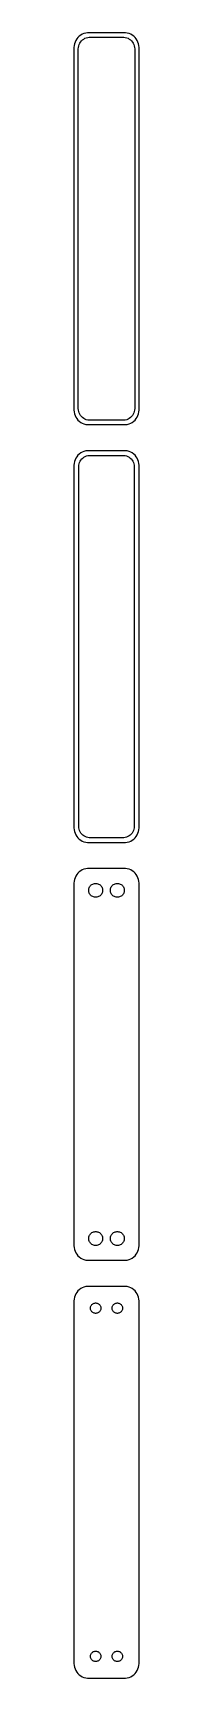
# Model space of a CAD drawing. Header units: metres. Extents: x -11 to 11, y 365 to 931.
import ezdxf

# ---------------------------------------------------------------- set-up
doc = ezdxf.new("R2010")
doc.units = ezdxf.units.M

msp = doc.modelspace()

# ---------------------------------------------------------------- linework, layer by layer
for p, q in [((-9.89484, 929.923), (-10.2951, 929.439)), ((-9.43712, 930.353), (-9.89484, 929.923)), ((-8.92912, 930.722), (-9.43712, 930.353)), ((-8.37889, 931.024), (-8.92912, 930.722)), ((-7.79507, 931.255), (-8.37889, 931.024)), ((-7.1869, 931.411), (-7.79507, 931.255)), ((-6.56395, 931.49), (-7.1869, 931.411)), ((-6.98605, 929.804), (-6.49951, 929.929)), ((6.56395, 931.49), (-6.56395, 931.49)), ((-6.49951, 929.929), (-6.00116, 929.992)), ((-6.00116, 929.992), (6.00116, 929.992)), ((6.00116, 929.992), (6.49951, 929.929)), ((6.49951, 929.929), (6.98605, 929.804)), ((7.1869, 931.411), (6.56395, 931.49)), ((7.79507, 931.255), (7.1869, 931.411)), ((8.37889, 931.024), (7.79507, 931.255)), ((8.92912, 930.722), (8.37889, 931.024)), ((9.43712, 930.353), (8.92912, 930.722)), ((9.89484, 929.923), (9.43712, 930.353)), ((10.2951, 929.439), (9.89484, 929.923)), ((-11.2106, 927.127), (-11.25, 926.5)), ((-11.25, 926.5), (-11.25, 801.5)), ((-11.0929, 927.743), (-11.2106, 927.127)), ((-10.8989, 928.341), (-11.0929, 927.743)), ((-10.6315, 928.909), (-10.8989, 928.341)), ((-10.2951, 929.439), (-10.6315, 928.909)), ((-9.75, 926), (-9.71844, 926.501)), ((-9.75, 802), (-9.75, 926)), ((-9.71844, 926.501), (-9.62433, 926.995)), ((-9.62433, 926.995), (-9.4691, 927.472)), ((-9.4691, 927.472), (-9.25522, 927.927)), ((-9.25522, 927.927), (-8.98605, 928.351)), ((-8.98605, 928.351), (-8.66586, 928.738)), ((-8.66586, 928.738), (-8.29968, 929.082)), ((-8.29968, 929.082), (-7.8933, 929.377)), ((-7.8933, 929.377), (-7.45311, 929.619)), ((-7.45311, 929.619), (-6.98605, 929.804)), ((6.98605, 929.804), (7.45311, 929.619)), ((7.45311, 929.619), (7.8933, 929.377)), ((7.8933, 929.377), (8.29968, 929.082)), ((8.29968, 929.082), (8.66586, 928.738)), ((8.66586, 928.738), (8.98605, 928.351)), ((8.98605, 928.351), (9.25522, 927.927)), ((9.25522, 927.927), (9.4691, 927.472)), ((9.4691, 927.472), (9.62433, 926.995)), ((9.62433, 926.995), (9.71844, 926.501)), ((9.71844, 926.501), (9.75, 926)), ((9.75, 926), (9.75, 802)), ((10.6315, 928.909), (10.2951, 929.439)), ((10.8989, 928.341), (10.6315, 928.909)), ((11.0929, 927.743), (10.8989, 928.341)), ((11.2106, 927.127), (11.0929, 927.743)), ((11.25, 926.5), (11.2106, 927.127)), ((11.25, 801.5), (11.25, 926.5)), ((-11.25, 801.5), (-11.2106, 800.873)), ((-11.2106, 800.873), (-11.0929, 800.257)), ((-11.0929, 800.257), (-10.8989, 799.659)), ((-10.8989, 799.659), (-10.6315, 799.091)), ((-9.71844, 801.499), (-9.75, 802)), ((-9.62433, 801.005), (-9.71844, 801.499)), ((-9.4691, 800.528), (-9.62433, 801.005)), ((-9.25522, 800.073), (-9.4691, 800.528)), ((-8.98605, 799.649), (-9.25522, 800.073)), ((-8.66586, 799.262), (-8.98605, 799.649)), ((8.98605, 799.649), (8.66586, 799.262)), ((9.25522, 800.073), (8.98605, 799.649)), ((9.4691, 800.528), (9.25522, 800.073)), ((9.62433, 801.005), (9.4691, 800.528)), ((9.71844, 801.499), (9.62433, 801.005)), ((9.75, 802), (9.71844, 801.499)), ((10.6315, 799.091), (10.8989, 799.659)), ((10.8989, 799.659), (11.0929, 800.257)), ((11.0929, 800.257), (11.2106, 800.873)), ((11.2106, 800.873), (11.25, 801.5)), ((-10.6315, 799.091), (-10.2951, 798.561)), ((-10.2951, 798.561), (-9.89484, 798.077)), ((-9.89484, 798.077), (-9.43712, 797.647)), ((-9.43712, 797.647), (-8.92912, 797.278)), ((-8.92912, 797.278), (-8.37889, 796.976)), ((-8.29968, 798.918), (-8.66586, 799.262)), ((-8.37889, 796.976), (-7.79507, 796.745)), ((-7.8933, 798.623), (-8.29968, 798.918)), ((-7.45311, 798.381), (-7.8933, 798.623)), ((-7.79507, 796.745), (-7.1869, 796.589)), ((-6.98605, 798.196), (-7.45311, 798.381)), ((-7.1869, 796.589), (-6.56395, 796.51)), ((-6.49951, 798.071), (-6.98605, 798.196)), ((-6.56395, 796.51), (6.56395, 796.51)), ((-6.00116, 798.008), (-6.49951, 798.071)), ((6.00116, 798.008), (-6.00116, 798.008)), ((6.49951, 798.071), (6.00116, 798.008)), ((6.98605, 798.196), (6.49951, 798.071)), ((6.56395, 796.51), (7.1869, 796.589)), ((7.45311, 798.381), (6.98605, 798.196)), ((7.1869, 796.589), (7.79507, 796.745)), ((7.8933, 798.623), (7.45311, 798.381)), ((7.79507, 796.745), (8.37889, 796.976)), ((8.29968, 798.918), (7.8933, 798.623)), ((8.66586, 799.262), (8.29968, 798.918)), ((8.37889, 796.976), (8.92912, 797.278)), ((8.92912, 797.278), (9.43712, 797.647)), ((9.43712, 797.647), (9.89484, 798.077)), ((9.89484, 798.077), (10.2951, 798.561)), ((10.2951, 798.561), (10.6315, 799.091)), ((-11.2106, 783.127), (-11.25, 782.5)), ((-11.25, 782.5), (-11.25, 657.5)), ((-11.0929, 783.743), (-11.2106, 783.127)), ((-10.8989, 784.341), (-11.0929, 783.743)), ((-10.6315, 784.909), (-10.8989, 784.341)), ((-10.2951, 785.439), (-10.6315, 784.909)), ((-9.89484, 785.923), (-10.2951, 785.439)), ((-9.43712, 786.353), (-9.89484, 785.923)), ((-9.62262, 782), (-9.59209, 782.485)), ((-9.59209, 782.485), (-9.50096, 782.963)), ((-9.50096, 782.963), (-9.35068, 783.426)), ((-8.92912, 786.722), (-9.43712, 786.353)), ((-9.35068, 783.426), (-9.1436, 783.866)), ((-9.1436, 783.866), (-8.88301, 784.276)), ((-8.37889, 787.024), (-8.92912, 786.722)), ((-8.88301, 784.276), (-8.57301, 784.651)), ((-8.57301, 784.651), (-8.21851, 784.984)), ((-7.79507, 787.255), (-8.37889, 787.024)), ((-8.21851, 784.984), (-7.82506, 785.27)), ((-7.82506, 785.27), (-7.39888, 785.504)), ((-7.1869, 787.411), (-7.79507, 787.255)), ((-7.39888, 785.504), (-6.9467, 785.683)), ((-6.56395, 787.49), (-7.1869, 787.411)), ((-6.9467, 785.683), (-6.47565, 785.804)), ((6.56395, 787.49), (-6.56395, 787.49)), ((-6.47565, 785.804), (-5.99316, 785.865)), ((-5.99316, 785.865), (5.99316, 785.865)), ((5.99316, 785.865), (6.47565, 785.804)), ((6.47565, 785.804), (6.9467, 785.683)), ((7.1869, 787.411), (6.56395, 787.49)), ((6.9467, 785.683), (7.39888, 785.504)), ((7.79507, 787.255), (7.1869, 787.411)), ((7.39888, 785.504), (7.82506, 785.27)), ((8.37889, 787.024), (7.79507, 787.255)), ((7.82506, 785.27), (8.21851, 784.984)), ((8.21851, 784.984), (8.57301, 784.651)), ((8.92912, 786.722), (8.37889, 787.024)), ((8.57301, 784.651), (8.88301, 784.276)), ((8.88301, 784.276), (9.1436, 783.866)), ((9.43712, 786.353), (8.92912, 786.722)), ((9.1436, 783.866), (9.35068, 783.426)), ((9.35068, 783.426), (9.50096, 782.963)), ((9.89484, 785.923), (9.43712, 786.353)), ((9.50096, 782.963), (9.59209, 782.485)), ((9.59209, 782.485), (9.62262, 782)), ((10.2951, 785.439), (9.89484, 785.923)), ((10.6315, 784.909), (10.2951, 785.439)), ((10.8989, 784.341), (10.6315, 784.909)), ((11.0929, 783.743), (10.8989, 784.341)), ((11.2106, 783.127), (11.0929, 783.743)), ((11.25, 782.5), (11.2106, 783.127)), ((11.25, 657.5), (11.25, 782.5)), ((-9.62262, 658), (-9.62262, 782)), ((9.62262, 782), (9.62262, 658)), ((-9.59209, 657.515), (-9.62262, 658)), ((9.62262, 658), (9.59209, 657.515)), ((-11.25, 657.5), (-11.2106, 656.873)), ((-11.2106, 656.873), (-11.0929, 656.257)), ((-11.0929, 656.257), (-10.8989, 655.659)), ((-10.8989, 655.659), (-10.6315, 655.091)), ((-10.6315, 655.091), (-10.2951, 654.561)), ((-10.2951, 654.561), (-9.89484, 654.077)), ((-9.89484, 654.077), (-9.43712, 653.647)), ((-9.50096, 657.037), (-9.59209, 657.515)), ((-9.35068, 656.574), (-9.50096, 657.037)), ((-9.43712, 653.647), (-8.92912, 653.278)), ((-9.1436, 656.134), (-9.35068, 656.574)), ((-8.88301, 655.724), (-9.1436, 656.134)), ((-8.92912, 653.278), (-8.37889, 652.976)), ((-8.57301, 655.349), (-8.88301, 655.724)), ((-8.21851, 655.016), (-8.57301, 655.349)), ((-8.37889, 652.976), (-7.79507, 652.745)), ((-7.82506, 654.73), (-8.21851, 655.016)), ((-7.39888, 654.496), (-7.82506, 654.73)), ((-7.79507, 652.745), (-7.1869, 652.589)), ((-6.9467, 654.317), (-7.39888, 654.496)), ((-7.1869, 652.589), (-6.56395, 652.51)), ((-6.47565, 654.196), (-6.9467, 654.317)), ((-6.56395, 652.51), (6.56395, 652.51)), ((-5.99316, 654.135), (-6.47565, 654.196)), ((5.99316, 654.135), (-5.99316, 654.135)), ((6.47565, 654.196), (5.99316, 654.135)), ((6.9467, 654.317), (6.47565, 654.196)), ((6.56395, 652.51), (7.1869, 652.589)), ((7.39888, 654.496), (6.9467, 654.317)), ((7.1869, 652.589), (7.79507, 652.745)), ((7.82506, 654.73), (7.39888, 654.496)), ((7.79507, 652.745), (8.37889, 652.976)), ((8.21851, 655.016), (7.82506, 654.73)), ((8.57301, 655.349), (8.21851, 655.016)), ((8.37889, 652.976), (8.92912, 653.278)), ((8.88301, 655.724), (8.57301, 655.349)), ((9.1436, 656.134), (8.88301, 655.724)), ((8.92912, 653.278), (9.43712, 653.647)), ((9.35068, 656.574), (9.1436, 656.134)), ((9.50096, 657.037), (9.35068, 656.574)), ((9.43712, 653.647), (9.89484, 654.077)), ((9.59209, 657.515), (9.50096, 657.037)), ((9.89484, 654.077), (10.2951, 654.561)), ((10.2951, 654.561), (10.6315, 655.091)), ((10.6315, 655.091), (10.8989, 655.659)), ((10.8989, 655.659), (11.0929, 656.257)), ((11.0929, 656.257), (11.2106, 656.873)), ((11.2106, 656.873), (11.25, 657.5)), ((-10.6315, 640.909), (-10.8989, 640.341)), ((-10.2951, 641.439), (-10.6315, 640.909)), ((-9.89484, 641.923), (-10.2951, 641.439)), ((-9.43712, 642.353), (-9.89484, 641.923)), ((-8.92912, 642.722), (-9.43712, 642.353)), ((-8.37889, 643.024), (-8.92912, 642.722)), ((-7.79507, 643.255), (-8.37889, 643.024)), ((-7.1869, 643.411), (-7.79507, 643.255)), ((-6.56395, 643.49), (-7.1869, 643.411)), ((6.56395, 643.49), (-6.56395, 643.49)), ((7.1869, 643.411), (6.56395, 643.49)), ((7.79507, 643.255), (7.1869, 643.411)), ((8.37889, 643.024), (7.79507, 643.255)), ((8.92912, 642.722), (8.37889, 643.024)), ((9.43712, 642.353), (8.92912, 642.722)), ((9.89484, 641.923), (9.43712, 642.353)), ((10.2951, 641.439), (9.89484, 641.923)), ((10.6315, 640.909), (10.2951, 641.439)), ((10.8989, 640.341), (10.6315, 640.909)), ((-11.2106, 639.127), (-11.25, 638.5)), ((-11.25, 638.5), (-11.25, 513.5)), ((-11.0929, 639.743), (-11.2106, 639.127)), ((-10.8989, 640.341), (-11.0929, 639.743)), ((-6.14999, 636), (-6.13107, 636.301)), ((-6.13107, 635.699), (-6.14999, 636)), ((-6.13107, 636.301), (-6.07458, 636.597)), ((-6.07458, 635.403), (-6.13107, 635.699)), ((-6.07458, 636.597), (-5.98146, 636.883)), ((-5.98146, 635.117), (-6.07458, 635.403)), ((-5.98146, 636.883), (-5.85313, 637.156)), ((-5.85313, 634.844), (-5.98146, 635.117)), ((-5.85313, 637.156), (-5.69164, 637.411)), ((-5.69164, 637.411), (-5.49951, 637.643)), ((-5.49951, 637.643), (-5.27982, 637.849)), ((-5.27982, 637.849), (-5.03598, 638.026)), ((-5.03598, 638.026), (-4.77187, 638.172)), ((-4.77187, 638.172), (-4.49164, 638.283)), ((-4.49164, 638.283), (-4.19971, 638.357)), ((-4.19971, 638.357), (-3.9007, 638.395)), ((-3.9007, 638.395), (-3.59929, 638.395)), ((-3.59929, 638.395), (-3.30028, 638.357)), ((-3.30028, 638.357), (-3.00835, 638.283)), ((-3.00835, 638.283), (-2.72812, 638.172)), ((-2.72812, 638.172), (-2.464, 638.026)), ((-2.464, 638.026), (-2.22017, 637.849)), ((-2.22017, 637.849), (-2.00047, 637.643)), ((-2.00047, 637.643), (-1.80835, 637.411)), ((-1.80835, 637.411), (-1.64685, 637.156)), ((-1.64685, 637.156), (-1.51852, 636.883)), ((-1.51852, 635.117), (-1.64685, 634.844)), ((-1.51852, 636.883), (-1.4254, 636.597)), ((-1.4254, 635.403), (-1.51852, 635.117)), ((-1.4254, 636.597), (-1.36891, 636.301)), ((-1.36891, 635.699), (-1.4254, 635.403)), ((-1.36891, 636.301), (-1.34999, 636)), ((-1.34999, 636), (-1.36891, 635.699)), ((1.34999, 636), (1.36891, 636.301)), ((1.36891, 635.699), (1.34999, 636)), ((1.36891, 636.301), (1.4254, 636.597)), ((1.4254, 635.403), (1.36891, 635.699)), ((1.4254, 636.597), (1.51852, 636.883)), ((1.51852, 635.117), (1.4254, 635.403)), ((1.51852, 636.883), (1.64685, 637.156)), ((1.64685, 634.844), (1.51852, 635.117)), ((1.64685, 637.156), (1.80835, 637.411)), ((1.80835, 637.411), (2.00047, 637.643)), ((2.00047, 637.643), (2.22017, 637.849)), ((2.22017, 637.849), (2.464, 638.026)), ((2.464, 638.026), (2.72812, 638.172)), ((2.72812, 638.172), (3.00835, 638.283)), ((3.00835, 638.283), (3.30028, 638.357)), ((3.30028, 638.357), (3.59929, 638.395)), ((3.59929, 638.395), (3.9007, 638.395)), ((3.9007, 638.395), (4.19971, 638.357)), ((4.19971, 638.357), (4.49164, 638.283)), ((4.49164, 638.283), (4.77187, 638.172)), ((4.77187, 638.172), (5.03598, 638.026)), ((5.03598, 638.026), (5.27982, 637.849)), ((5.27982, 637.849), (5.49951, 637.643)), ((5.49951, 637.643), (5.69164, 637.411)), ((5.69164, 637.411), (5.85313, 637.156)), ((5.85313, 637.156), (5.98146, 636.883)), ((5.98146, 635.117), (5.85313, 634.844)), ((5.98146, 636.883), (6.07458, 636.597)), ((6.07458, 635.403), (5.98146, 635.117)), ((6.07458, 636.597), (6.13107, 636.301)), ((6.13107, 635.699), (6.07458, 635.403)), ((6.13107, 636.301), (6.14999, 636)), ((6.14999, 636), (6.13107, 635.699)), ((11.0929, 639.743), (10.8989, 640.341)), ((11.2106, 639.127), (11.0929, 639.743)), ((11.25, 638.5), (11.2106, 639.127)), ((11.25, 513.5), (11.25, 638.5)), ((-5.69164, 634.589), (-5.85313, 634.844)), ((-5.49951, 634.357), (-5.69164, 634.589)), ((-5.27982, 634.151), (-5.49951, 634.357)), ((-5.03598, 633.974), (-5.27982, 634.151)), ((-4.77187, 633.828), (-5.03598, 633.974)), ((-4.49164, 633.717), (-4.77187, 633.828)), ((-4.19971, 633.643), (-4.49164, 633.717)), ((-3.9007, 633.605), (-4.19971, 633.643)), ((-3.59929, 633.605), (-3.9007, 633.605)), ((-3.30028, 633.643), (-3.59929, 633.605)), ((-3.00835, 633.717), (-3.30028, 633.643)), ((-2.72812, 633.828), (-3.00835, 633.717)), ((-2.464, 633.974), (-2.72812, 633.828)), ((-2.22017, 634.151), (-2.464, 633.974)), ((-2.00047, 634.357), (-2.22017, 634.151)), ((-1.80835, 634.589), (-2.00047, 634.357)), ((-1.64685, 634.844), (-1.80835, 634.589)), ((1.80835, 634.589), (1.64685, 634.844)), ((2.00047, 634.357), (1.80835, 634.589)), ((2.22017, 634.151), (2.00047, 634.357)), ((2.464, 633.974), (2.22017, 634.151)), ((2.72812, 633.828), (2.464, 633.974)), ((3.00835, 633.717), (2.72812, 633.828)), ((3.30028, 633.643), (3.00835, 633.717)), ((3.59929, 633.605), (3.30028, 633.643)), ((3.9007, 633.605), (3.59929, 633.605)), ((4.19971, 633.643), (3.9007, 633.605)), ((4.49164, 633.717), (4.19971, 633.643)), ((4.77187, 633.828), (4.49164, 633.717)), ((5.03598, 633.974), (4.77187, 633.828)), ((5.27982, 634.151), (5.03598, 633.974)), ((5.49951, 634.357), (5.27982, 634.151)), ((5.69164, 634.589), (5.49951, 634.357)), ((5.85313, 634.844), (5.69164, 634.589)), ((-6.14999, 516), (-6.13107, 516.301)), ((-6.13107, 515.699), (-6.14999, 516)), ((-6.13107, 516.301), (-6.07458, 516.597)), ((-6.07458, 516.597), (-5.98146, 516.883)), ((-5.98146, 516.883), (-5.85313, 517.156)), ((-5.85313, 517.156), (-5.69164, 517.411)), ((-5.69164, 517.411), (-5.49951, 517.643)), ((-5.49951, 517.643), (-5.27982, 517.849)), ((-5.27982, 517.849), (-5.03598, 518.026)), ((-5.03598, 518.026), (-4.77187, 518.172)), ((-4.77187, 518.172), (-4.49164, 518.283)), ((-4.49164, 518.283), (-4.19971, 518.357)), ((-4.19971, 518.357), (-3.9007, 518.395)), ((-3.9007, 518.395), (-3.59929, 518.395)), ((-3.59929, 518.395), (-3.30028, 518.357)), ((-3.30028, 518.357), (-3.00835, 518.283)), ((-3.00835, 518.283), (-2.72812, 518.172)), ((-2.72812, 518.172), (-2.464, 518.026)), ((-2.464, 518.026), (-2.22017, 517.849)), ((-2.22017, 517.849), (-2.00047, 517.643)), ((-2.00047, 517.643), (-1.80835, 517.411)), ((-1.80835, 517.411), (-1.64685, 517.156)), ((-1.64685, 517.156), (-1.51852, 516.883)), ((-1.51852, 516.883), (-1.4254, 516.597)), ((-1.4254, 516.597), (-1.36891, 516.301)), ((-1.36891, 516.301), (-1.34999, 516)), ((-1.34999, 516), (-1.36891, 515.699)), ((1.34999, 516), (1.36891, 516.301)), ((1.36891, 515.699), (1.34999, 516)), ((1.36891, 516.301), (1.4254, 516.597)), ((1.4254, 516.597), (1.51852, 516.883)), ((1.51852, 516.883), (1.64685, 517.156)), ((1.64685, 517.156), (1.80835, 517.411)), ((1.80835, 517.411), (2.00047, 517.643)), ((2.00047, 517.643), (2.22017, 517.849)), ((2.22017, 517.849), (2.464, 518.026)), ((2.464, 518.026), (2.72812, 518.172)), ((2.72812, 518.172), (3.00835, 518.283)), ((3.00835, 518.283), (3.30028, 518.357)), ((3.30028, 518.357), (3.59929, 518.395)), ((3.59929, 518.395), (3.9007, 518.395)), ((3.9007, 518.395), (4.19971, 518.357)), ((4.19971, 518.357), (4.49164, 518.283)), ((4.49164, 518.283), (4.77187, 518.172)), ((4.77187, 518.172), (5.03598, 518.026)), ((5.03598, 518.026), (5.27982, 517.849)), ((5.27982, 517.849), (5.49951, 517.643)), ((5.49951, 517.643), (5.69164, 517.411)), ((5.69164, 517.411), (5.85313, 517.156)), ((5.85313, 517.156), (5.98146, 516.883)), ((5.98146, 516.883), (6.07458, 516.597)), ((6.07458, 516.597), (6.13107, 516.301)), ((6.13107, 516.301), (6.14999, 516)), ((6.14999, 516), (6.13107, 515.699)), ((-11.25, 513.5), (-11.2106, 512.873)), ((-11.2106, 512.873), (-11.0929, 512.257)), ((-11.0929, 512.257), (-10.8989, 511.659)), ((-10.8989, 511.659), (-10.6315, 511.091)), ((-10.6315, 511.091), (-10.2951, 510.561)), ((-10.2951, 510.561), (-9.89484, 510.077)), ((-6.07458, 515.403), (-6.13107, 515.699)), ((-5.98146, 515.117), (-6.07458, 515.403)), ((-5.85313, 514.844), (-5.98146, 515.117)), ((-5.69164, 514.589), (-5.85313, 514.844)), ((-5.49951, 514.357), (-5.69164, 514.589)), ((-5.27982, 514.151), (-5.49951, 514.357)), ((-5.03598, 513.974), (-5.27982, 514.151)), ((-4.77187, 513.828), (-5.03598, 513.974)), ((-4.49164, 513.717), (-4.77187, 513.828)), ((-4.19971, 513.643), (-4.49164, 513.717)), ((-3.9007, 513.605), (-4.19971, 513.643)), ((-3.59929, 513.605), (-3.9007, 513.605)), ((-3.30028, 513.643), (-3.59929, 513.605)), ((-3.00835, 513.717), (-3.30028, 513.643)), ((-2.72812, 513.828), (-3.00835, 513.717)), ((-2.464, 513.974), (-2.72812, 513.828)), ((-2.22017, 514.151), (-2.464, 513.974)), ((-2.00047, 514.357), (-2.22017, 514.151)), ((-1.80835, 514.589), (-2.00047, 514.357)), ((-1.64685, 514.844), (-1.80835, 514.589)), ((-1.51852, 515.117), (-1.64685, 514.844)), ((-1.4254, 515.403), (-1.51852, 515.117)), ((-1.36891, 515.699), (-1.4254, 515.403)), ((1.4254, 515.403), (1.36891, 515.699)), ((1.51852, 515.117), (1.4254, 515.403)), ((1.64685, 514.844), (1.51852, 515.117)), ((1.80835, 514.589), (1.64685, 514.844)), ((2.00047, 514.357), (1.80835, 514.589)), ((2.22017, 514.151), (2.00047, 514.357)), ((2.464, 513.974), (2.22017, 514.151)), ((2.72812, 513.828), (2.464, 513.974)), ((3.00835, 513.717), (2.72812, 513.828)), ((3.30028, 513.643), (3.00835, 513.717)), ((3.59929, 513.605), (3.30028, 513.643)), ((3.9007, 513.605), (3.59929, 513.605)), ((4.19971, 513.643), (3.9007, 513.605)), ((4.49164, 513.717), (4.19971, 513.643)), ((4.77187, 513.828), (4.49164, 513.717)), ((5.03598, 513.974), (4.77187, 513.828)), ((5.27982, 514.151), (5.03598, 513.974)), ((5.49951, 514.357), (5.27982, 514.151)), ((5.69164, 514.589), (5.49951, 514.357)), ((5.85313, 514.844), (5.69164, 514.589)), ((5.98146, 515.117), (5.85313, 514.844)), ((6.07458, 515.403), (5.98146, 515.117)), ((6.13107, 515.699), (6.07458, 515.403)), ((9.89484, 510.077), (10.2951, 510.561)), ((10.2951, 510.561), (10.6315, 511.091)), ((10.6315, 511.091), (10.8989, 511.659)), ((10.8989, 511.659), (11.0929, 512.257)), ((11.0929, 512.257), (11.2106, 512.873)), ((11.2106, 512.873), (11.25, 513.5)), ((-9.89484, 510.077), (-9.43712, 509.647)), ((-9.43712, 509.647), (-8.92912, 509.278)), ((-8.92912, 509.278), (-8.37889, 508.976)), ((-8.37889, 508.976), (-7.79507, 508.745)), ((-7.79507, 508.745), (-7.1869, 508.589)), ((-7.1869, 508.589), (-6.56395, 508.51)), ((-6.56395, 508.51), (6.56395, 508.51)), ((6.56395, 508.51), (7.1869, 508.589)), ((7.1869, 508.589), (7.79507, 508.745)), ((7.79507, 508.745), (8.37889, 508.976)), ((8.37889, 508.976), (8.92912, 509.278)), ((8.92912, 509.278), (9.43712, 509.647)), ((9.43712, 509.647), (9.89484, 510.077)), ((-8.37889, 499.024), (-8.92912, 498.722)), ((-7.79507, 499.255), (-8.37889, 499.024)), ((-7.1869, 499.411), (-7.79507, 499.255)), ((-6.56395, 499.49), (-7.1869, 499.411)), ((6.56395, 499.49), (-6.56395, 499.49)), ((7.1869, 499.411), (6.56395, 499.49)), ((7.79507, 499.255), (7.1869, 499.411)), ((8.37889, 499.024), (7.79507, 499.255)), ((8.92912, 498.722), (8.37889, 499.024)), ((-11.2106, 495.127), (-11.25, 494.5)), ((-11.25, 494.5), (-11.25, 369.5)), ((-11.0929, 495.743), (-11.2106, 495.127)), ((-10.8989, 496.341), (-11.0929, 495.743)), ((-10.6315, 496.909), (-10.8989, 496.341)), ((-10.2951, 497.439), (-10.6315, 496.909)), ((-9.89484, 497.923), (-10.2951, 497.439)), ((-9.43712, 498.353), (-9.89484, 497.923)), ((-8.92912, 498.722), (-9.43712, 498.353)), ((-5.06213, 493.232), (-4.89735, 493.387)), ((-4.89735, 493.387), (-4.71448, 493.52)), ((-4.71448, 493.52), (-4.51639, 493.629)), ((-4.51639, 493.629), (-4.30623, 493.712)), ((-4.30623, 493.712), (-4.08728, 493.768)), ((-4.08728, 493.768), (-3.86302, 493.796)), ((-3.86302, 493.796), (-3.63696, 493.796)), ((-3.63696, 493.796), (-3.4127, 493.768)), ((-3.4127, 493.768), (-3.19376, 493.712)), ((-3.19376, 493.712), (-2.9836, 493.629)), ((-2.9836, 493.629), (-2.78551, 493.52)), ((-2.78551, 493.52), (-2.60263, 493.387)), ((-2.60263, 493.387), (-2.43785, 493.232)), ((2.43785, 493.232), (2.60263, 493.387)), ((2.60263, 493.387), (2.78551, 493.52)), ((2.78551, 493.52), (2.9836, 493.629)), ((2.9836, 493.629), (3.19376, 493.712)), ((3.19376, 493.712), (3.4127, 493.768)), ((3.4127, 493.768), (3.63696, 493.796)), ((3.63696, 493.796), (3.86302, 493.796)), ((3.86302, 493.796), (4.08728, 493.768)), ((4.08728, 493.768), (4.30623, 493.712)), ((4.30623, 493.712), (4.51639, 493.629)), ((4.51639, 493.629), (4.71448, 493.52)), ((4.71448, 493.52), (4.89735, 493.387)), ((4.89735, 493.387), (5.06213, 493.232)), ((9.43712, 498.353), (8.92912, 498.722)), ((9.89484, 497.923), (9.43712, 498.353)), ((10.2951, 497.439), (9.89484, 497.923)), ((10.6315, 496.909), (10.2951, 497.439)), ((10.8989, 496.341), (10.6315, 496.909)), ((11.0929, 495.743), (10.8989, 496.341)), ((11.2106, 495.127), (11.0929, 495.743)), ((11.25, 494.5), (11.2106, 495.127)), ((11.25, 369.5), (11.25, 494.5)), ((-5.54999, 492), (-5.5358, 492.226)), ((-5.5358, 491.774), (-5.54999, 492)), ((-5.5358, 492.226), (-5.49344, 492.448)), ((-5.49344, 491.552), (-5.5358, 491.774)), ((-5.49344, 492.448), (-5.42358, 492.663)), ((-5.42358, 491.337), (-5.49344, 491.552)), ((-5.42358, 492.663), (-5.32735, 492.867)), ((-5.32735, 491.133), (-5.42358, 491.337)), ((-5.32735, 492.867), (-5.20622, 493.058)), ((-5.20622, 490.942), (-5.32735, 491.133)), ((-5.20622, 493.058), (-5.06213, 493.232)), ((-5.06213, 490.768), (-5.20622, 490.942)), ((-4.89735, 490.613), (-5.06213, 490.768)), ((-4.71448, 490.48), (-4.89735, 490.613)), ((-4.51639, 490.371), (-4.71448, 490.48)), ((-4.30623, 490.288), (-4.51639, 490.371)), ((-4.08728, 490.232), (-4.30623, 490.288)), ((-3.86302, 490.204), (-4.08728, 490.232)), ((-3.63696, 490.204), (-3.86302, 490.204)), ((-3.4127, 490.232), (-3.63696, 490.204)), ((-3.19376, 490.288), (-3.4127, 490.232)), ((-2.9836, 490.371), (-3.19376, 490.288)), ((-2.78551, 490.48), (-2.9836, 490.371)), ((-2.60263, 490.613), (-2.78551, 490.48)), ((-2.43785, 490.768), (-2.60263, 490.613)), ((-2.43785, 493.232), (-2.29376, 493.058)), ((-2.29376, 490.942), (-2.43785, 490.768)), ((-2.29376, 493.058), (-2.17264, 492.867)), ((-2.17264, 491.133), (-2.29376, 490.942)), ((-2.17264, 492.867), (-2.0764, 492.663)), ((-2.0764, 491.337), (-2.17264, 491.133)), ((-2.0764, 492.663), (-2.00655, 492.448)), ((-2.00655, 491.552), (-2.0764, 491.337)), ((-2.00655, 492.448), (-1.96419, 492.226)), ((-1.96419, 491.774), (-2.00655, 491.552)), ((-1.96419, 492.226), (-1.95, 492)), ((-1.95, 492), (-1.96419, 491.774)), ((1.95, 492), (1.96419, 492.226)), ((1.96419, 491.774), (1.95, 492)), ((1.96419, 492.226), (2.00655, 492.448)), ((2.00655, 491.552), (1.96419, 491.774)), ((2.00655, 492.448), (2.0764, 492.663)), ((2.0764, 491.337), (2.00655, 491.552)), ((2.0764, 492.663), (2.17264, 492.867)), ((2.17264, 491.133), (2.0764, 491.337)), ((2.17264, 492.867), (2.29376, 493.058)), ((2.29376, 490.942), (2.17264, 491.133)), ((2.29376, 493.058), (2.43785, 493.232)), ((2.43785, 490.768), (2.29376, 490.942)), ((2.60263, 490.613), (2.43785, 490.768)), ((2.78551, 490.48), (2.60263, 490.613)), ((2.9836, 490.371), (2.78551, 490.48)), ((3.19376, 490.288), (2.9836, 490.371)), ((3.4127, 490.232), (3.19376, 490.288)), ((3.63696, 490.204), (3.4127, 490.232)), ((3.86302, 490.204), (3.63696, 490.204)), ((4.08728, 490.232), (3.86302, 490.204)), ((4.30623, 490.288), (4.08728, 490.232)), ((4.51639, 490.371), (4.30623, 490.288)), ((4.71448, 490.48), (4.51639, 490.371)), ((4.89735, 490.613), (4.71448, 490.48)), ((5.06213, 490.768), (4.89735, 490.613)), ((5.06213, 493.232), (5.20622, 493.058)), ((5.20622, 490.942), (5.06213, 490.768)), ((5.20622, 493.058), (5.32735, 492.867)), ((5.32735, 491.133), (5.20622, 490.942)), ((5.32735, 492.867), (5.42358, 492.663)), ((5.42358, 491.337), (5.32735, 491.133)), ((5.42358, 492.663), (5.49344, 492.448)), ((5.49344, 491.552), (5.42358, 491.337)), ((5.49344, 492.448), (5.5358, 492.226)), ((5.5358, 491.774), (5.49344, 491.552)), ((5.5358, 492.226), (5.54999, 492)), ((5.54999, 492), (5.5358, 491.774)), ((-11.25, 369.5), (-11.2106, 368.873)), ((-11.2106, 368.873), (-11.0929, 368.257)), ((-5.54999, 372), (-5.5358, 372.226)), ((-5.5358, 371.774), (-5.54999, 372)), ((-5.5358, 372.226), (-5.49344, 372.448)), ((-5.49344, 371.552), (-5.5358, 371.774)), ((-5.49344, 372.448), (-5.42358, 372.663)), ((-5.42358, 371.337), (-5.49344, 371.552)), ((-5.42358, 372.663), (-5.32735, 372.867)), ((-5.32735, 371.133), (-5.42358, 371.337)), ((-5.32735, 372.867), (-5.20622, 373.058)), ((-5.20622, 370.942), (-5.32735, 371.133)), ((-5.20622, 373.058), (-5.06213, 373.232)), ((-5.06213, 370.768), (-5.20622, 370.942)), ((-5.06213, 373.232), (-4.89735, 373.387)), ((-4.89735, 370.613), (-5.06213, 370.768)), ((-4.89735, 373.387), (-4.71448, 373.52)), ((-4.71448, 370.48), (-4.89735, 370.613)), ((-4.71448, 373.52), (-4.51639, 373.629)), ((-4.51639, 370.371), (-4.71448, 370.48)), ((-4.51639, 373.629), (-4.30623, 373.712)), ((-4.30623, 370.288), (-4.51639, 370.371)), ((-4.30623, 373.712), (-4.08728, 373.768)), ((-4.08728, 370.232), (-4.30623, 370.288)), ((-4.08728, 373.768), (-3.86302, 373.796)), ((-3.86302, 370.204), (-4.08728, 370.232)), ((-3.86302, 373.796), (-3.63696, 373.796)), ((-3.63696, 370.204), (-3.86302, 370.204)), ((-3.63696, 373.796), (-3.4127, 373.768)), ((-3.4127, 370.232), (-3.63696, 370.204)), ((-3.4127, 373.768), (-3.19376, 373.712)), ((-3.19376, 370.288), (-3.4127, 370.232)), ((-3.19376, 373.712), (-2.9836, 373.629)), ((-2.9836, 370.371), (-3.19376, 370.288)), ((-2.9836, 373.629), (-2.78551, 373.52)), ((-2.78551, 370.48), (-2.9836, 370.371)), ((-2.78551, 373.52), (-2.60263, 373.387)), ((-2.60263, 370.613), (-2.78551, 370.48)), ((-2.60263, 373.387), (-2.43785, 373.232)), ((-2.43785, 370.768), (-2.60263, 370.613)), ((-2.43785, 373.232), (-2.29376, 373.058)), ((-2.29376, 370.942), (-2.43785, 370.768)), ((-2.29376, 373.058), (-2.17264, 372.867)), ((-2.17264, 371.133), (-2.29376, 370.942)), ((-2.17264, 372.867), (-2.0764, 372.663)), ((-2.0764, 371.337), (-2.17264, 371.133)), ((-2.0764, 372.663), (-2.00655, 372.448)), ((-2.00655, 371.552), (-2.0764, 371.337)), ((-2.00655, 372.448), (-1.96419, 372.226)), ((-1.96419, 371.774), (-2.00655, 371.552)), ((-1.96419, 372.226), (-1.95, 372)), ((-1.95, 372), (-1.96419, 371.774)), ((1.95, 372), (1.96419, 372.226)), ((1.96419, 371.774), (1.95, 372)), ((1.96419, 372.226), (2.00655, 372.448)), ((2.00655, 371.552), (1.96419, 371.774)), ((2.00655, 372.448), (2.0764, 372.663)), ((2.0764, 371.337), (2.00655, 371.552)), ((2.0764, 372.663), (2.17264, 372.867)), ((2.17264, 371.133), (2.0764, 371.337)), ((2.17264, 372.867), (2.29376, 373.058)), ((2.29376, 370.942), (2.17264, 371.133)), ((2.29376, 373.058), (2.43785, 373.232)), ((2.43785, 370.768), (2.29376, 370.942)), ((2.43785, 373.232), (2.60263, 373.387)), ((2.60263, 370.613), (2.43785, 370.768)), ((2.60263, 373.387), (2.78551, 373.52)), ((2.78551, 370.48), (2.60263, 370.613)), ((2.78551, 373.52), (2.9836, 373.629)), ((2.9836, 370.371), (2.78551, 370.48)), ((2.9836, 373.629), (3.19376, 373.712)), ((3.19376, 370.288), (2.9836, 370.371)), ((3.19376, 373.712), (3.4127, 373.768)), ((3.4127, 370.232), (3.19376, 370.288)), ((3.4127, 373.768), (3.63696, 373.796)), ((3.63696, 370.204), (3.4127, 370.232)), ((3.63696, 373.796), (3.86302, 373.796)), ((3.86302, 370.204), (3.63696, 370.204)), ((3.86302, 373.796), (4.08728, 373.768)), ((4.08728, 370.232), (3.86302, 370.204)), ((4.08728, 373.768), (4.30623, 373.712)), ((4.30623, 370.288), (4.08728, 370.232)), ((4.30623, 373.712), (4.51639, 373.629)), ((4.51639, 370.371), (4.30623, 370.288)), ((4.51639, 373.629), (4.71448, 373.52)), ((4.71448, 370.48), (4.51639, 370.371)), ((4.71448, 373.52), (4.89735, 373.387)), ((4.89735, 370.613), (4.71448, 370.48)), ((4.89735, 373.387), (5.06213, 373.232)), ((5.06213, 370.768), (4.89735, 370.613)), ((5.06213, 373.232), (5.20622, 373.058)), ((5.20622, 370.942), (5.06213, 370.768)), ((5.20622, 373.058), (5.32735, 372.867)), ((5.32735, 371.133), (5.20622, 370.942)), ((5.32735, 372.867), (5.42358, 372.663)), ((5.42358, 371.337), (5.32735, 371.133)), ((5.42358, 372.663), (5.49344, 372.448)), ((5.49344, 371.552), (5.42358, 371.337)), ((5.49344, 372.448), (5.5358, 372.226)), ((5.5358, 371.774), (5.49344, 371.552)), ((5.5358, 372.226), (5.54999, 372)), ((5.54999, 372), (5.5358, 371.774)), ((11.0929, 368.257), (11.2106, 368.873)), ((11.2106, 368.873), (11.25, 369.5)), ((-11.0929, 368.257), (-10.8989, 367.659)), ((-10.8989, 367.659), (-10.6315, 367.091)), ((-10.6315, 367.091), (-10.2951, 366.561)), ((-10.2951, 366.561), (-9.89484, 366.077)), ((-9.89484, 366.077), (-9.43712, 365.647)), ((-9.43712, 365.647), (-8.92912, 365.278)), ((-8.92912, 365.278), (-8.37889, 364.976)), ((-8.37889, 364.976), (-7.79507, 364.745)), ((-7.79507, 364.745), (-7.1869, 364.589)), ((-7.1869, 364.589), (-6.56395, 364.51)), ((-6.56395, 364.51), (6.56395, 364.51)), ((6.56395, 364.51), (7.1869, 364.589)), ((7.1869, 364.589), (7.79507, 364.745)), ((7.79507, 364.745), (8.37889, 364.976)), ((8.37889, 364.976), (8.92912, 365.278)), ((8.92912, 365.278), (9.43712, 365.647)), ((9.43712, 365.647), (9.89484, 366.077)), ((9.89484, 366.077), (10.2951, 366.561)), ((10.2951, 366.561), (10.6315, 367.091)), ((10.6315, 367.091), (10.8989, 367.659)), ((10.8989, 367.659), (11.0929, 368.257))]:
    msp.add_line(p, q)

doc.saveas('drawing.dxf')
